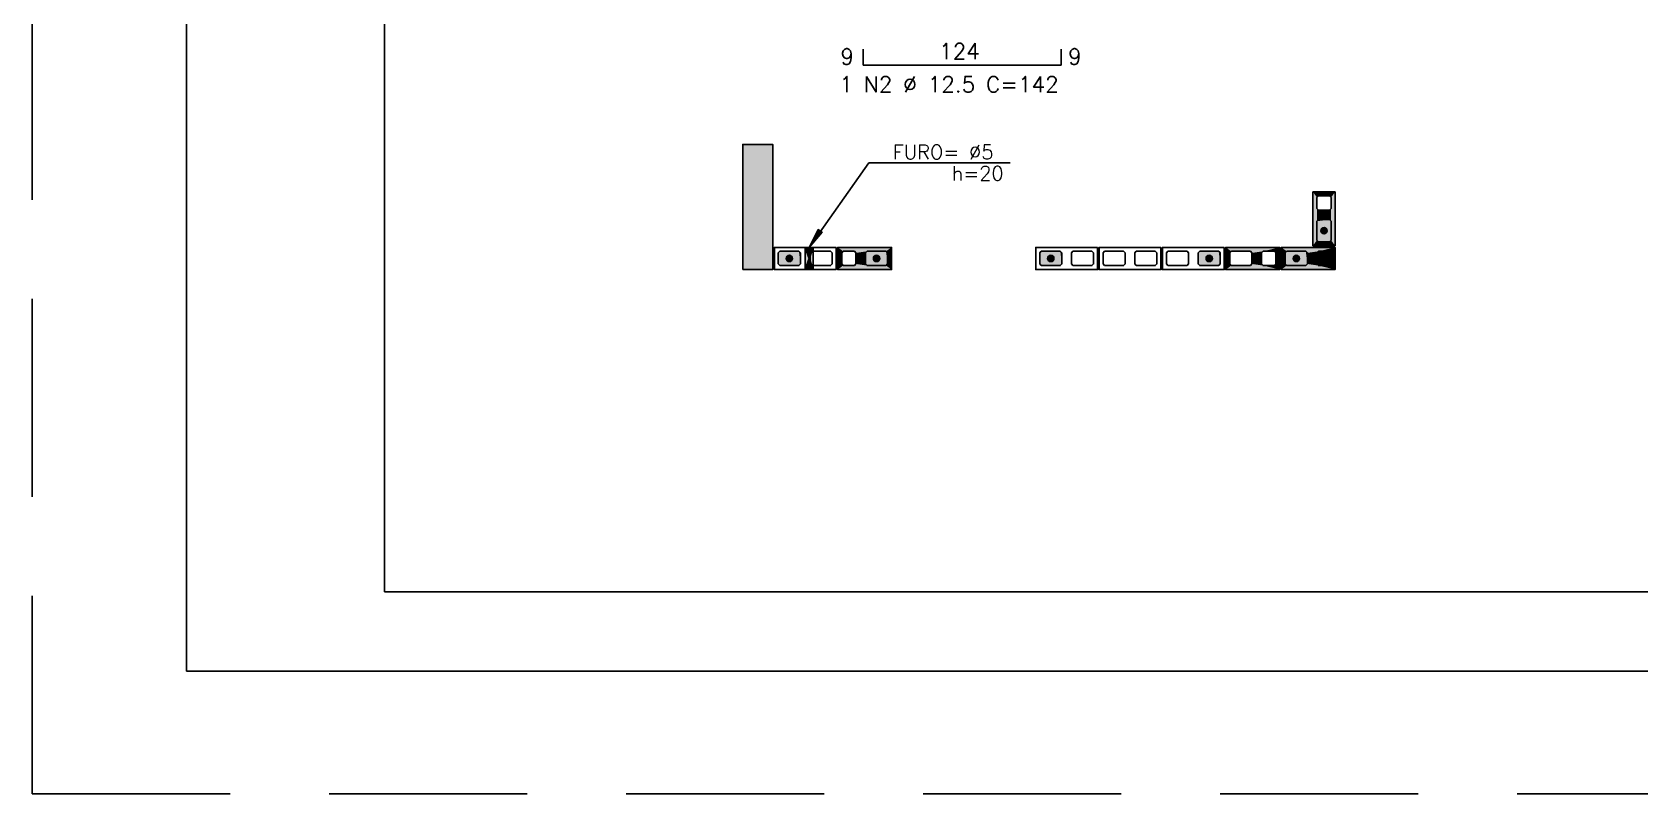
# Model space of a CAD drawing. Extents: x -1.9 to 86, y -1.6 to 60.9.
# Drawn here: x -1.95 to 18.35, y -1.55 to 8.06 of the extents above; entities that cross this region are included whole.
import ezdxf

# ---------------------------------------------------------------- set-up
doc = ezdxf.new("R2010")
doc.units = 0
doc.header["$MEASUREMENT"] = 0
doc.linetypes.add('HIDDEN', pattern=[0.375, 0.25, -0.125])
doc.layers.get('0').update_dxf_attribs({"linetype": 'CONTINUOUS'})
doc.layers.get('Defpoints').update_dxf_attribs({"linetype": 'CONTINUOUS'})
for name, color, linetype in [('ARQ_FOLHA', 7, 'CONTINUOUS'), ('PENA_01', 1, 'CONTINUOUS'), ('PENA_02', 2, 'CONTINUOUS'), ('PENA_03', 3, 'CONTINUOUS'), ('PENA_05', 5, 'CONTINUOUS'), ('PENA_09', 254, 'CONTINUOUS'), ('PENA_11', 252, 'CONTINUOUS'), ('PENA_21', 100, 'CONTINUOUS')]:
    doc.layers.add(name, color=color, linetype=linetype)
doc.styles.get("Standard").update_dxf_attribs({"font": 'ROMANS.SHX'})

# ---------------------------------------------------------------- blocks, each defined once
blk = doc.blocks.new('FOLHA A1 - 841 X 594')
at = {"layer": 'ARQ_FOLHA', "color": 1}
for points in [[(-841, 0), (0, 0), (0, 594), (-841, 594)], [(-816, 10), (-10, 10), (-10, 584), (-816, 584)]]:
    blk.add_lwpolyline(points, close=True, dxfattribs=at)
at = {"layer": 'Defpoints', "color": 8, "linetype": 'HIDDEN', "ltscale": 100}
blk.add_lwpolyline([(-860.5, 609.5), (-860.5, -15.5), (19.5, -15.5), (19.5, 609.5)], close=True, dxfattribs=at)
blk = doc.blocks.new('*U24')
blk.add_blockref('FOLHA A1 - 841 X 594', (0, 0))

msp = doc.modelspace()

# ---------------------------------------------------------------- linework, layer by layer
at = {"layer": 'PENA_01', "linetype": 'Continuous'}
for points in [[(14.271165, 5.975141), (14.271165, 5.835141), (14.291165, 5.815141), (14.431165, 5.815141), (14.451165, 5.835141), (14.451165, 5.975141), (14.431165, 5.995141), (14.291165, 5.995141), (14.271165, 5.975141)], [(14.271165, 5.675141), (14.271165, 5.435141), (14.291165, 5.415141), (14.431165, 5.415141), (14.451165, 5.435141), (14.451165, 5.675141), (14.431165, 5.695141), (14.291165, 5.695141), (14.271165, 5.675141)], [(7.751165, 5.275141), (7.731165, 5.295141), (7.491165, 5.295141), (7.471165, 5.275141), (7.471165, 5.135141), (7.491165, 5.115141), (7.731165, 5.115141), (7.751165, 5.135141), (7.751165, 5.275141)], [(8.151165, 5.275141), (8.131165, 5.295141), (7.891165, 5.295141), (7.871165, 5.275141), (7.871165, 5.135141), (7.891165, 5.115141), (8.131165, 5.115141), (8.151165, 5.135141), (8.151165, 5.275141)], [(8.291165, 5.295141), (8.431165, 5.295141), (8.451165, 5.275141), (8.451165, 5.135141), (8.431165, 5.115141), (8.291165, 5.115141), (8.271165, 5.135141), (8.271165, 5.275141), (8.291165, 5.295141)], [(8.591165, 5.295141), (8.831165, 5.295141), (8.851165, 5.275141), (8.851165, 5.135141), (8.831165, 5.115141), (8.591165, 5.115141), (8.571165, 5.135141), (8.571165, 5.275141), (8.591165, 5.295141)], [(11.051165, 5.275141), (11.031165, 5.295141), (10.791165, 5.295141), (10.771165, 5.275141), (10.771165, 5.135141), (10.791165, 5.115141), (11.031165, 5.115141), (11.051165, 5.135141), (11.051165, 5.275141)], [(11.451165, 5.275141), (11.431165, 5.295141), (11.191165, 5.295141), (11.171165, 5.275141), (11.171165, 5.135141), (11.191165, 5.115141), (11.431165, 5.115141), (11.451165, 5.135141), (11.451165, 5.275141)], [(11.851165, 5.275141), (11.831165, 5.295141), (11.591165, 5.295141), (11.571165, 5.275141), (11.571165, 5.135141), (11.591165, 5.115141), (11.831165, 5.115141), (11.851165, 5.135141), (11.851165, 5.275141)], [(12.251165, 5.275141), (12.231165, 5.295141), (11.991165, 5.295141), (11.971165, 5.275141), (11.971165, 5.135141), (11.991165, 5.115141), (12.231165, 5.115141), (12.251165, 5.135141), (12.251165, 5.275141)], [(12.651165, 5.275141), (12.631165, 5.295141), (12.391165, 5.295141), (12.371165, 5.275141), (12.371165, 5.135141), (12.391165, 5.115141), (12.631165, 5.115141), (12.651165, 5.135141), (12.651165, 5.275141)], [(13.051165, 5.275141), (13.031165, 5.295141), (12.791165, 5.295141), (12.771165, 5.275141), (12.771165, 5.135141), (12.791165, 5.115141), (13.031165, 5.115141), (13.051165, 5.135141), (13.051165, 5.275141)], [(13.431165, 5.295141), (13.191165, 5.295141), (13.171165, 5.275141), (13.171165, 5.135141), (13.191165, 5.115141), (13.431165, 5.115141), (13.451165, 5.135141), (13.451165, 5.275141), (13.431165, 5.295141)], [(13.731165, 5.295141), (13.591165, 5.295141), (13.571165, 5.275141), (13.571165, 5.135141), (13.591165, 5.115141), (13.731165, 5.115141), (13.751165, 5.135141), (13.751165, 5.275141), (13.731165, 5.295141)], [(14.131165, 5.295141), (13.891165, 5.295141), (13.871165, 5.275141), (13.871165, 5.135141), (13.891165, 5.115141), (14.131165, 5.115141), (14.151165, 5.135141), (14.151165, 5.275141), (14.131165, 5.295141)], [(14.431165, 5.295141), (14.291165, 5.295141), (14.271165, 5.275141), (14.271165, 5.135141), (14.291165, 5.115141), (14.431165, 5.115141), (14.451165, 5.135141), (14.451165, 5.275141), (14.431165, 5.295141)]]:
    msp.add_lwpolyline(points, dxfattribs=at)
at = {"layer": 'PENA_02', "linetype": 'Continuous'}
for points in [[(7.021165, 5.065141), (7.401165, 5.065141), (7.401165, 6.645141), (7.021165, 6.645141), (7.021165, 5.065141)], [(14.221165, 6.045141), (14.221165, 5.365141), (14.501165, 5.365141), (14.501165, 6.045141), (14.221165, 6.045141)], [(8.201165, 5.345141), (7.421165, 5.345141), (7.421165, 5.065141), (8.201165, 5.065141), (8.201165, 5.345141)], [(8.221165, 5.345141), (8.901165, 5.345141), (8.901165, 5.065141), (8.221165, 5.065141), (8.221165, 5.345141)], [(11.501165, 5.345141), (10.721165, 5.345141), (10.721165, 5.065141), (11.501165, 5.065141), (11.501165, 5.345141)], [(12.301165, 5.345141), (11.521165, 5.345141), (11.521165, 5.065141), (12.301165, 5.065141), (12.301165, 5.345141)], [(13.101165, 5.345141), (12.321165, 5.345141), (12.321165, 5.065141), (13.101165, 5.065141), (13.101165, 5.345141)], [(13.801165, 5.345141), (13.121165, 5.345141), (13.121165, 5.065141), (13.801165, 5.065141), (13.801165, 5.345141)], [(14.501165, 5.345141), (13.821165, 5.345141), (13.821165, 5.065141), (14.501165, 5.065141), (14.501165, 5.345141)]]:
    msp.add_lwpolyline(points, dxfattribs=at)
at = {"layer": 'PENA_03', "linetype": 'Continuous'}
for p, q in [((8.614953, 6.413072), (7.861541, 5.344822)), ((8.614953, 6.413072), (10.397712, 6.413072)), ((7.911542, 5.064051), (7.811541, 5.344822)), ((7.911541, 5.344822), (7.811541, 5.064822))]:
    msp.add_line(p, q, dxfattribs=at)
for points in [[(7.021165, 5.065141), (7.401165, 5.065141), (7.401165, 6.645141), (7.021165, 6.645141), (7.021165, 5.065141)], [(14.431165, 5.695141), (14.451165, 5.675141), (14.451165, 5.435141), (14.431165, 5.415141), (14.291165, 5.415141), (14.271165, 5.435141), (14.271165, 5.675141), (14.291165, 5.695141), (14.431165, 5.695141)], [(7.861541, 5.344822), (7.976205, 5.568882), (8.024704, 5.536469), (7.861541, 5.344822)], [(7.751165, 5.135141), (7.731165, 5.115141), (7.491165, 5.115141), (7.471165, 5.135141), (7.471165, 5.275141), (7.491165, 5.295141), (7.731165, 5.295141), (7.751165, 5.275141), (7.751165, 5.135141)], [(7.811541, 5.344822), (7.911541, 5.344822), (7.911542, 5.064051), (7.811542, 5.064051), (7.811541, 5.344822)], [(8.851165, 5.135141), (8.831165, 5.115141), (8.591165, 5.115141), (8.571165, 5.135141), (8.571165, 5.275141), (8.591165, 5.295141), (8.831165, 5.295141), (8.851165, 5.275141), (8.851165, 5.135141)], [(11.051165, 5.135141), (11.031165, 5.115141), (10.791165, 5.115141), (10.771165, 5.135141), (10.771165, 5.275141), (10.791165, 5.295141), (11.031165, 5.295141), (11.051165, 5.275141), (11.051165, 5.135141)], [(13.051165, 5.135141), (13.031165, 5.115141), (12.791165, 5.115141), (12.771165, 5.135141), (12.771165, 5.275141), (12.791165, 5.295141), (13.031165, 5.295141), (13.051165, 5.275141), (13.051165, 5.135141)], [(14.151165, 5.135141), (14.131165, 5.115141), (13.891165, 5.115141), (13.871165, 5.135141), (13.871165, 5.275141), (13.891165, 5.295141), (14.131165, 5.295141), (14.151165, 5.275141), (14.151165, 5.135141)], [(14.431165, 5.295141), (14.451165, 5.275141), (14.451165, 5.135141), (14.431165, 5.115141), (14.291165, 5.115141), (14.271165, 5.135141), (14.271165, 5.275141), (14.291165, 5.295141), (14.431165, 5.295141)]]:
    msp.add_lwpolyline(points, dxfattribs=at)
for centre in [(14.361165, 5.555141), (7.611165, 5.205141), (8.711165, 5.205141), (10.911165, 5.205141), (12.911165, 5.205141), (14.011165, 5.205141), (14.361165, 5.205141)]:
    msp.add_circle(centre, 0.04, dxfattribs=at)
for points in [[(7.861541, 5.344822), (7.976205, 5.568882), (8.024704, 5.536469)], [(7.861541, 5.344822), (8.024704, 5.536469), (7.861541, 5.344822)], [(14.401165, 5.555141), (14.341165, 5.589782), (14.323577, 5.568822)], [(14.401165, 5.555141), (14.323577, 5.568822), (14.323577, 5.54146)], [(14.401165, 5.555141), (14.323577, 5.54146), (14.341165, 5.5205)], [(14.401165, 5.555141), (14.368111, 5.594533), (14.341165, 5.589782)], [(14.401165, 5.555141), (14.341165, 5.5205), (14.368111, 5.515749)], [(14.401165, 5.555141), (14.391807, 5.580852), (14.368111, 5.594533)], [(14.401165, 5.555141), (14.368111, 5.515749), (14.391807, 5.529429)], [(14.401165, 5.555141), (14.391807, 5.529429), (14.401165, 5.555141)], [(7.651165, 5.205141), (7.591165, 5.239782), (7.573577, 5.218822)], [(7.651165, 5.205141), (7.573577, 5.218822), (7.573577, 5.19146)], [(7.651165, 5.205141), (7.573577, 5.19146), (7.591165, 5.1705)], [(7.651165, 5.205141), (7.618111, 5.244533), (7.591165, 5.239782)], [(7.651165, 5.205141), (7.591165, 5.1705), (7.618111, 5.165749)], [(7.651165, 5.205141), (7.641807, 5.230852), (7.618111, 5.244533)], [(7.651165, 5.205141), (7.618111, 5.165749), (7.641807, 5.179429)], [(7.651165, 5.205141), (7.641807, 5.179429), (7.651165, 5.205141)], [(8.751165, 5.205141), (8.691165, 5.239782), (8.673577, 5.218822)], [(8.751165, 5.205141), (8.673577, 5.218822), (8.673577, 5.19146)], [(8.751165, 5.205141), (8.673577, 5.19146), (8.691165, 5.1705)], [(8.751165, 5.205141), (8.718111, 5.244533), (8.691165, 5.239782)], [(8.751165, 5.205141), (8.691165, 5.1705), (8.718111, 5.165749)], [(8.751165, 5.205141), (8.741807, 5.230852), (8.718111, 5.244533)], [(8.751165, 5.205141), (8.718111, 5.165749), (8.741807, 5.179429)], [(8.751165, 5.205141), (8.741807, 5.179429), (8.751165, 5.205141)], [(10.951165, 5.205141), (10.891165, 5.239782), (10.873577, 5.218822)], [(10.951165, 5.205141), (10.873577, 5.218822), (10.873577, 5.19146)], [(10.951165, 5.205141), (10.873577, 5.19146), (10.891165, 5.1705)], [(10.951165, 5.205141), (10.918111, 5.244533), (10.891165, 5.239782)], [(10.951165, 5.205141), (10.891165, 5.1705), (10.918111, 5.165749)], [(10.951165, 5.205141), (10.941807, 5.230852), (10.918111, 5.244533)], [(10.951165, 5.205141), (10.918111, 5.165749), (10.941807, 5.179429)], [(10.951165, 5.205141), (10.941807, 5.179429), (10.951165, 5.205141)], [(12.951165, 5.205141), (12.891165, 5.239782), (12.873577, 5.218822)], [(12.951165, 5.205141), (12.873577, 5.218822), (12.873577, 5.19146)], [(12.951165, 5.205141), (12.873577, 5.19146), (12.891165, 5.1705)], [(12.951165, 5.205141), (12.918111, 5.244533), (12.891165, 5.239782)], [(12.951165, 5.205141), (12.891165, 5.1705), (12.918111, 5.165749)], [(12.951165, 5.205141), (12.941807, 5.230852), (12.918111, 5.244533)], [(12.951165, 5.205141), (12.918111, 5.165749), (12.941807, 5.179429)], [(12.951165, 5.205141), (12.941807, 5.179429), (12.951165, 5.205141)], [(14.051165, 5.205141), (13.991165, 5.239782), (13.973577, 5.218822)], [(14.051165, 5.205141), (13.973577, 5.218822), (13.973577, 5.19146)], [(14.051165, 5.205141), (13.973577, 5.19146), (13.991165, 5.1705)], [(14.051165, 5.205141), (14.018111, 5.244533), (13.991165, 5.239782)], [(14.051165, 5.205141), (13.991165, 5.1705), (14.018111, 5.165749)], [(14.051165, 5.205141), (14.041807, 5.230852), (14.018111, 5.244533)], [(14.051165, 5.205141), (14.018111, 5.165749), (14.041807, 5.179429)], [(14.051165, 5.205141), (14.041807, 5.179429), (14.051165, 5.205141)], [(14.401165, 5.205141), (14.341165, 5.239782), (14.323577, 5.218822)], [(14.401165, 5.205141), (14.323577, 5.218822), (14.323577, 5.19146)], [(14.401165, 5.205141), (14.323577, 5.19146), (14.341165, 5.1705)], [(14.401165, 5.205141), (14.368111, 5.244533), (14.341165, 5.239782)], [(14.401165, 5.205141), (14.341165, 5.1705), (14.368111, 5.165749)], [(14.401165, 5.205141), (14.391807, 5.230852), (14.368111, 5.244533)], [(14.401165, 5.205141), (14.368111, 5.165749), (14.391807, 5.179429)], [(14.401165, 5.205141), (14.391807, 5.179429), (14.401165, 5.205141)]]:
    msp.add_solid(points, dxfattribs=at)
at = {"layer": 'PENA_05', "linetype": 'Continuous'}
for p, q in [((8.541165, 7.847369), (8.541165, 7.647369)), ((11.041165, 7.647369), (11.041165, 7.847369)), ((8.541165, 7.647369), (11.041165, 7.647369))]:
    msp.add_line(p, q, dxfattribs=at)
at = {"layer": 'PENA_09', "linetype": 'Continuous'}
for points in [[(7.861472, 5.20463), (7.811541, 5.344822), (7.811542, 5.064825), (7.861472, 5.20463)], [(7.911541, 5.344822), (7.811541, 5.344822), (7.861472, 5.20463), (7.911541, 5.344822)], [(7.911541, 5.344822), (7.861472, 5.20463), (7.911542, 5.064051), (7.911541, 5.344822)], [(7.911542, 5.064051), (7.861472, 5.20463), (7.811542, 5.064825), (7.811542, 5.064051), (7.911542, 5.064051)]]:
    msp.add_lwpolyline(points, dxfattribs=at)
for points in [[(7.861472, 5.20463), (7.811541, 5.344822), (7.811542, 5.064825)], [(7.911541, 5.344822), (7.811541, 5.344822), (7.861472, 5.20463)], [(7.911541, 5.344822), (7.861472, 5.20463), (7.911541, 5.344822)], [(7.911541, 5.344822), (7.861472, 5.20463), (7.911542, 5.064051)], [(7.911541, 5.344822), (7.911542, 5.064051), (7.911541, 5.344822)], [(7.861472, 5.20463), (7.811542, 5.064825), (7.861472, 5.20463)], [(7.911542, 5.064051), (7.861472, 5.20463), (7.811542, 5.064825)], [(7.911542, 5.064051), (7.811542, 5.064825), (7.811542, 5.064825)], [(7.911542, 5.064051), (7.811542, 5.064825), (7.911542, 5.064051)]]:
    msp.add_solid(points, dxfattribs=at)
at = {"layer": 'PENA_11', "linetype": 'Continuous'}
for points in [[(7.021165, 5.065141), (7.401165, 5.065141), (7.401165, 6.645141)], [(7.021165, 5.065141), (7.401165, 6.645141), (7.021165, 6.645141)], [(7.021165, 5.065141), (7.021165, 6.645141), (7.021165, 5.065141)], [(14.431165, 5.695141), (14.291165, 5.415141), (14.271165, 5.435141)], [(14.431165, 5.695141), (14.271165, 5.435141), (14.271165, 5.675141)], [(14.431165, 5.695141), (14.271165, 5.675141), (14.291165, 5.695141)], [(14.431165, 5.695141), (14.431165, 5.415141), (14.291165, 5.415141)], [(14.431165, 5.695141), (14.291165, 5.695141), (14.431165, 5.695141)], [(14.431165, 5.695141), (14.451165, 5.675141), (14.451165, 5.435141)], [(14.431165, 5.695141), (14.451165, 5.435141), (14.431165, 5.415141)], [(7.751165, 5.135141), (7.471165, 5.275141), (7.491165, 5.295141)], [(7.751165, 5.135141), (7.491165, 5.295141), (7.731165, 5.295141)], [(7.751165, 5.135141), (7.731165, 5.295141), (7.751165, 5.275141)], [(8.851165, 5.135141), (8.571165, 5.275141), (8.591165, 5.295141)], [(8.851165, 5.135141), (8.591165, 5.295141), (8.831165, 5.295141)], [(8.851165, 5.135141), (8.831165, 5.295141), (8.851165, 5.275141)], [(11.051165, 5.135141), (10.771165, 5.275141), (10.791165, 5.295141)], [(11.051165, 5.135141), (10.791165, 5.295141), (11.031165, 5.295141)], [(11.051165, 5.135141), (11.031165, 5.295141), (11.051165, 5.275141)], [(13.051165, 5.135141), (12.771165, 5.275141), (12.791165, 5.295141)], [(13.051165, 5.135141), (12.791165, 5.295141), (13.031165, 5.295141)], [(13.051165, 5.135141), (13.031165, 5.295141), (13.051165, 5.275141)], [(14.151165, 5.135141), (13.871165, 5.275141), (13.891165, 5.295141)], [(14.151165, 5.135141), (13.891165, 5.295141), (14.131165, 5.295141)], [(14.151165, 5.135141), (14.131165, 5.295141), (14.151165, 5.275141)], [(14.431165, 5.295141), (14.291165, 5.115141), (14.271165, 5.135141)], [(14.431165, 5.295141), (14.271165, 5.135141), (14.271165, 5.275141)], [(14.431165, 5.295141), (14.271165, 5.275141), (14.291165, 5.295141)], [(14.431165, 5.295141), (14.431165, 5.115141), (14.291165, 5.115141)], [(14.431165, 5.295141), (14.291165, 5.295141), (14.431165, 5.295141)], [(14.431165, 5.295141), (14.451165, 5.275141), (14.451165, 5.135141)], [(14.431165, 5.295141), (14.451165, 5.135141), (14.431165, 5.115141)], [(7.751165, 5.135141), (7.471165, 5.135141), (7.471165, 5.275141)], [(7.751165, 5.135141), (7.491165, 5.115141), (7.471165, 5.135141)], [(7.751165, 5.135141), (7.731165, 5.115141), (7.491165, 5.115141)], [(7.751165, 5.135141), (7.751165, 5.275141), (7.751165, 5.135141)], [(8.851165, 5.135141), (8.571165, 5.135141), (8.571165, 5.275141)], [(8.851165, 5.135141), (8.591165, 5.115141), (8.571165, 5.135141)], [(8.851165, 5.135141), (8.831165, 5.115141), (8.591165, 5.115141)], [(8.851165, 5.135141), (8.851165, 5.275141), (8.851165, 5.135141)], [(11.051165, 5.135141), (10.771165, 5.135141), (10.771165, 5.275141)], [(11.051165, 5.135141), (10.791165, 5.115141), (10.771165, 5.135141)], [(11.051165, 5.135141), (11.031165, 5.115141), (10.791165, 5.115141)], [(11.051165, 5.135141), (11.051165, 5.275141), (11.051165, 5.135141)], [(13.051165, 5.135141), (12.771165, 5.135141), (12.771165, 5.275141)], [(13.051165, 5.135141), (12.791165, 5.115141), (12.771165, 5.135141)], [(13.051165, 5.135141), (13.031165, 5.115141), (12.791165, 5.115141)], [(13.051165, 5.135141), (13.051165, 5.275141), (13.051165, 5.135141)], [(14.151165, 5.135141), (13.871165, 5.135141), (13.871165, 5.275141)], [(14.151165, 5.135141), (13.891165, 5.115141), (13.871165, 5.135141)], [(14.151165, 5.135141), (14.131165, 5.115141), (13.891165, 5.115141)], [(14.151165, 5.135141), (14.151165, 5.275141), (14.151165, 5.135141)]]:
    msp.add_solid(points, dxfattribs=at)
at = {"layer": 'PENA_21', "linetype": 'Continuous'}
for points in [[(14.361165, 6.045141), (14.361165, 5.995141), (14.291165, 5.995141), (14.271165, 5.975141), (14.271165, 5.835141), (14.291165, 5.815141), (14.361165, 5.815141), (14.361165, 5.695141), (14.291165, 5.695141), (14.271165, 5.675141), (14.271165, 5.435141), (14.291165, 5.415141), (14.361165, 5.415141), (14.361165, 5.365141), (14.221165, 5.365141), (14.221165, 6.045141), (14.361165, 6.045141)], [(14.361165, 6.045141), (14.361165, 5.995141), (14.431165, 5.995141), (14.451165, 5.975141), (14.451165, 5.835141), (14.431165, 5.815141), (14.361165, 5.815141), (14.361165, 5.695141), (14.431165, 5.695141), (14.451165, 5.675141), (14.451165, 5.435141), (14.431165, 5.415141), (14.361165, 5.415141), (14.361165, 5.365141), (14.501165, 5.365141), (14.501165, 6.045141), (14.361165, 6.045141)], [(8.221165, 5.205141), (8.271165, 5.205141), (8.271165, 5.275141), (8.291165, 5.295141), (8.431165, 5.295141), (8.451165, 5.275141), (8.451165, 5.205141), (8.571165, 5.205141), (8.571165, 5.275141), (8.591165, 5.295141), (8.831165, 5.295141), (8.851165, 5.275141), (8.851165, 5.205141), (8.901165, 5.205141), (8.901165, 5.345141), (8.221165, 5.345141), (8.221165, 5.205141)], [(13.801165, 5.205141), (13.751165, 5.205141), (13.751165, 5.275141), (13.731165, 5.295141), (13.591165, 5.295141), (13.571165, 5.275141), (13.571165, 5.205141), (13.451165, 5.205141), (13.451165, 5.275141), (13.431165, 5.295141), (13.191165, 5.295141), (13.171165, 5.275141), (13.171165, 5.205141), (13.121165, 5.205141), (13.121165, 5.345141), (13.801165, 5.345141), (13.801165, 5.205141)], [(14.501165, 5.205141), (14.451165, 5.205141), (14.451165, 5.275141), (14.431165, 5.295141), (14.291165, 5.295141), (14.271165, 5.275141), (14.271165, 5.205141), (14.151165, 5.205141), (14.151165, 5.275141), (14.131165, 5.295141), (13.891165, 5.295141), (13.871165, 5.275141), (13.871165, 5.205141), (13.821165, 5.205141), (13.821165, 5.345141), (14.501165, 5.345141), (14.501165, 5.205141)], [(8.221165, 5.205141), (8.271165, 5.205141), (8.271165, 5.135141), (8.291165, 5.115141), (8.431165, 5.115141), (8.451165, 5.135141), (8.451165, 5.205141), (8.571165, 5.205141), (8.571165, 5.135141), (8.591165, 5.115141), (8.831165, 5.115141), (8.851165, 5.135141), (8.851165, 5.205141), (8.901165, 5.205141), (8.901165, 5.065141), (8.221165, 5.065141), (8.221165, 5.205141)], [(13.801165, 5.205141), (13.751165, 5.205141), (13.751165, 5.135141), (13.731165, 5.115141), (13.591165, 5.115141), (13.571165, 5.135141), (13.571165, 5.205141), (13.451165, 5.205141), (13.451165, 5.135141), (13.431165, 5.115141), (13.191165, 5.115141), (13.171165, 5.135141), (13.171165, 5.205141), (13.121165, 5.205141), (13.121165, 5.065141), (13.801165, 5.065141), (13.801165, 5.205141)], [(14.501165, 5.205141), (14.451165, 5.205141), (14.451165, 5.135141), (14.431165, 5.115141), (14.291165, 5.115141), (14.271165, 5.135141), (14.271165, 5.205141), (14.151165, 5.205141), (14.151165, 5.135141), (14.131165, 5.115141), (13.891165, 5.115141), (13.871165, 5.135141), (13.871165, 5.205141), (13.821165, 5.205141), (13.821165, 5.065141), (14.501165, 5.065141), (14.501165, 5.205141)]]:
    msp.add_lwpolyline(points, dxfattribs=at)
for points in [[(14.291165, 5.995141), (14.271165, 5.975141), (14.221165, 6.045141)], [(14.291165, 5.995141), (14.221165, 6.045141), (14.361165, 6.045141)], [(14.221165, 6.045141), (14.271165, 5.975141), (14.221165, 5.365141)], [(14.221165, 5.365141), (14.271165, 5.975141), (14.271165, 5.435141)], [(14.271165, 5.435141), (14.271165, 5.975141), (14.271165, 5.835141)], [(14.291165, 5.995141), (14.361165, 6.045141), (14.361165, 5.995141)], [(14.501165, 6.045141), (14.361165, 6.045141), (14.431165, 5.995141)], [(14.431165, 5.995141), (14.361165, 6.045141), (14.361165, 5.995141)], [(14.451165, 5.975141), (14.501165, 6.045141), (14.431165, 5.995141)], [(14.501165, 5.365141), (14.501165, 6.045141), (14.451165, 5.975141)], [(14.451165, 5.835141), (14.501165, 5.365141), (14.451165, 5.975141)], [(14.271165, 5.435141), (14.271165, 5.675141), (14.271165, 5.835141)], [(14.291165, 5.815141), (14.271165, 5.675141), (14.271165, 5.835141)], [(14.291165, 5.815141), (14.291165, 5.695141), (14.271165, 5.675141)], [(14.361165, 5.815141), (14.291165, 5.695141), (14.291165, 5.815141)], [(14.361165, 5.815141), (14.361165, 5.695141), (14.291165, 5.695141)], [(14.361165, 5.815141), (14.431165, 5.695141), (14.431165, 5.815141)], [(14.361165, 5.815141), (14.361165, 5.695141), (14.431165, 5.695141)], [(14.431165, 5.815141), (14.451165, 5.675141), (14.451165, 5.835141)], [(14.431165, 5.695141), (14.451165, 5.675141), (14.431165, 5.815141)], [(14.451165, 5.675141), (14.501165, 5.365141), (14.451165, 5.835141)], [(14.451165, 5.675141), (14.451165, 5.435141), (14.501165, 5.365141)], [(8.901165, 5.345141), (8.221165, 5.345141), (8.291165, 5.295141)], [(8.221165, 5.345141), (8.221165, 5.205141), (8.271165, 5.205141)], [(8.221165, 5.345141), (8.271165, 5.205141), (8.271165, 5.275141)], [(8.221165, 5.345141), (8.271165, 5.275141), (8.291165, 5.295141)], [(8.901165, 5.345141), (8.291165, 5.295141), (8.431165, 5.295141)], [(8.901165, 5.345141), (8.431165, 5.295141), (8.451165, 5.275141)], [(8.901165, 5.345141), (8.451165, 5.275141), (8.591165, 5.295141)], [(8.451165, 5.275141), (8.571165, 5.275141), (8.591165, 5.295141)], [(8.901165, 5.345141), (8.591165, 5.295141), (8.831165, 5.295141)], [(8.901165, 5.345141), (8.831165, 5.295141), (8.851165, 5.275141)], [(8.901165, 5.345141), (8.851165, 5.275141), (8.901165, 5.205141)], [(13.801165, 5.345141), (13.191165, 5.295141), (13.121165, 5.345141)], [(13.191165, 5.295141), (13.171165, 5.275141), (13.121165, 5.345141)], [(13.121165, 5.345141), (13.171165, 5.275141), (13.121165, 5.205141)], [(13.431165, 5.295141), (13.191165, 5.295141), (13.801165, 5.345141)], [(13.451165, 5.275141), (13.431165, 5.295141), (13.801165, 5.345141)], [(13.801165, 5.345141), (13.591165, 5.295141), (13.451165, 5.275141)], [(13.451165, 5.205141), (13.451165, 5.275141), (13.591165, 5.295141)], [(13.451165, 5.205141), (13.591165, 5.295141), (13.571165, 5.275141)], [(13.801165, 5.345141), (13.731165, 5.295141), (13.591165, 5.295141)], [(13.801165, 5.345141), (13.751165, 5.275141), (13.731165, 5.295141)], [(13.801165, 5.345141), (13.801165, 5.205141), (13.751165, 5.205141)], [(13.801165, 5.345141), (13.751165, 5.205141), (13.751165, 5.275141)], [(14.501165, 5.345141), (13.891165, 5.295141), (13.821165, 5.345141)], [(13.891165, 5.295141), (13.871165, 5.275141), (13.821165, 5.345141)], [(13.821165, 5.345141), (13.871165, 5.275141), (13.821165, 5.205141)], [(14.131165, 5.295141), (13.891165, 5.295141), (14.501165, 5.345141)], [(14.151165, 5.275141), (14.131165, 5.295141), (14.501165, 5.345141)], [(14.501165, 5.345141), (14.291165, 5.295141), (14.151165, 5.275141)], [(14.151165, 5.205141), (14.151165, 5.275141), (14.291165, 5.295141)], [(14.151165, 5.205141), (14.291165, 5.295141), (14.271165, 5.275141)], [(14.291165, 5.415141), (14.221165, 5.365141), (14.271165, 5.435141)], [(14.361165, 5.365141), (14.221165, 5.365141), (14.291165, 5.415141)], [(14.361165, 5.415141), (14.361165, 5.365141), (14.291165, 5.415141)], [(14.501165, 5.345141), (14.431165, 5.295141), (14.291165, 5.295141)], [(14.431165, 5.415141), (14.361165, 5.415141), (14.501165, 5.365141)], [(14.361165, 5.415141), (14.361165, 5.365141), (14.501165, 5.365141)], [(14.451165, 5.435141), (14.431165, 5.415141), (14.501165, 5.365141)], [(14.501165, 5.345141), (14.451165, 5.275141), (14.431165, 5.295141)], [(14.501165, 5.345141), (14.501165, 5.205141), (14.451165, 5.205141)], [(14.501165, 5.345141), (14.451165, 5.205141), (14.451165, 5.275141)], [(8.221165, 5.065141), (8.221165, 5.205141), (8.271165, 5.205141)], [(8.221165, 5.065141), (8.271165, 5.205141), (8.271165, 5.135141)], [(8.221165, 5.065141), (8.271165, 5.135141), (8.291165, 5.115141)], [(8.901165, 5.065141), (8.221165, 5.065141), (8.291165, 5.115141)], [(8.901165, 5.065141), (8.291165, 5.115141), (8.431165, 5.115141)], [(8.901165, 5.065141), (8.431165, 5.115141), (8.451165, 5.135141)], [(8.451165, 5.275141), (8.451165, 5.205141), (8.571165, 5.205141)], [(8.451165, 5.275141), (8.571165, 5.205141), (8.571165, 5.275141)], [(8.451165, 5.135141), (8.451165, 5.205141), (8.571165, 5.205141)], [(8.451165, 5.135141), (8.571165, 5.205141), (8.571165, 5.135141)], [(8.901165, 5.065141), (8.451165, 5.135141), (8.591165, 5.115141)], [(8.451165, 5.135141), (8.571165, 5.135141), (8.591165, 5.115141)], [(8.901165, 5.065141), (8.591165, 5.115141), (8.831165, 5.115141)], [(8.901165, 5.065141), (8.831165, 5.115141), (8.851165, 5.135141)], [(8.901165, 5.205141), (8.851165, 5.275141), (8.851165, 5.205141)], [(8.901165, 5.065141), (8.851165, 5.135141), (8.901165, 5.205141)], [(8.901165, 5.205141), (8.851165, 5.135141), (8.851165, 5.205141)], [(13.171165, 5.275141), (13.171165, 5.205141), (13.121165, 5.205141)], [(13.121165, 5.065141), (13.171165, 5.135141), (13.121165, 5.205141)], [(13.171165, 5.135141), (13.171165, 5.205141), (13.121165, 5.205141)], [(13.191165, 5.115141), (13.171165, 5.135141), (13.121165, 5.065141)], [(13.801165, 5.065141), (13.191165, 5.115141), (13.121165, 5.065141)], [(13.431165, 5.115141), (13.191165, 5.115141), (13.801165, 5.065141)], [(13.451165, 5.135141), (13.431165, 5.115141), (13.801165, 5.065141)], [(13.451165, 5.205141), (13.571165, 5.275141), (13.571165, 5.205141)], [(13.451165, 5.205141), (13.451165, 5.135141), (13.591165, 5.115141)], [(13.451165, 5.205141), (13.591165, 5.115141), (13.571165, 5.135141)], [(13.451165, 5.205141), (13.571165, 5.135141), (13.571165, 5.205141)], [(13.801165, 5.065141), (13.591165, 5.115141), (13.451165, 5.135141)], [(13.801165, 5.065141), (13.731165, 5.115141), (13.591165, 5.115141)], [(13.801165, 5.065141), (13.751165, 5.135141), (13.731165, 5.115141)], [(13.801165, 5.065141), (13.801165, 5.205141), (13.751165, 5.205141)], [(13.801165, 5.065141), (13.751165, 5.205141), (13.751165, 5.135141)], [(13.871165, 5.275141), (13.871165, 5.205141), (13.821165, 5.205141)], [(13.821165, 5.065141), (13.871165, 5.135141), (13.821165, 5.205141)], [(13.871165, 5.135141), (13.871165, 5.205141), (13.821165, 5.205141)], [(13.891165, 5.115141), (13.871165, 5.135141), (13.821165, 5.065141)], [(14.501165, 5.065141), (13.891165, 5.115141), (13.821165, 5.065141)], [(14.131165, 5.115141), (13.891165, 5.115141), (14.501165, 5.065141)], [(14.151165, 5.135141), (14.131165, 5.115141), (14.501165, 5.065141)], [(14.151165, 5.205141), (14.271165, 5.275141), (14.271165, 5.205141)], [(14.151165, 5.205141), (14.151165, 5.135141), (14.291165, 5.115141)], [(14.151165, 5.205141), (14.291165, 5.115141), (14.271165, 5.135141)], [(14.151165, 5.205141), (14.271165, 5.135141), (14.271165, 5.205141)], [(14.501165, 5.065141), (14.291165, 5.115141), (14.151165, 5.135141)], [(14.501165, 5.065141), (14.431165, 5.115141), (14.291165, 5.115141)], [(14.501165, 5.065141), (14.451165, 5.135141), (14.431165, 5.115141)], [(14.501165, 5.065141), (14.501165, 5.205141), (14.451165, 5.205141)], [(14.501165, 5.065141), (14.451165, 5.205141), (14.451165, 5.135141)]]:
    msp.add_solid(points, dxfattribs=at)

# ---------------------------------------------------------------- block references
at = {"xscale": 0.09999999999999938, "yscale": 0.09999999999999938, "zscale": 0.09999999999999938}
msp.add_blockref('*U24', (84.1, -0.004999), dxfattribs=at)

# ---------------------------------------------------------------- texts
at = {"layer": 'PENA_03', "linetype": 'Continuous'}
for s, height, p in [('124', 0.2, (9.501452, 7.721156)), ('9', 0.2, (8.253665, 7.653619)), ('9', 0.2, (11.128665, 7.653619)), ('1 N2 %%c 12.5 C=142', 0.2, (8.242872, 7.302626)), ('FURO= %%c5', 0.18, (8.914999, 6.458598)), ('h=20', 0.18, (9.660272, 6.188933))]:
    msp.add_text(s, height=height, dxfattribs=at).set_placement(p)

doc.saveas('drawing.dxf')
